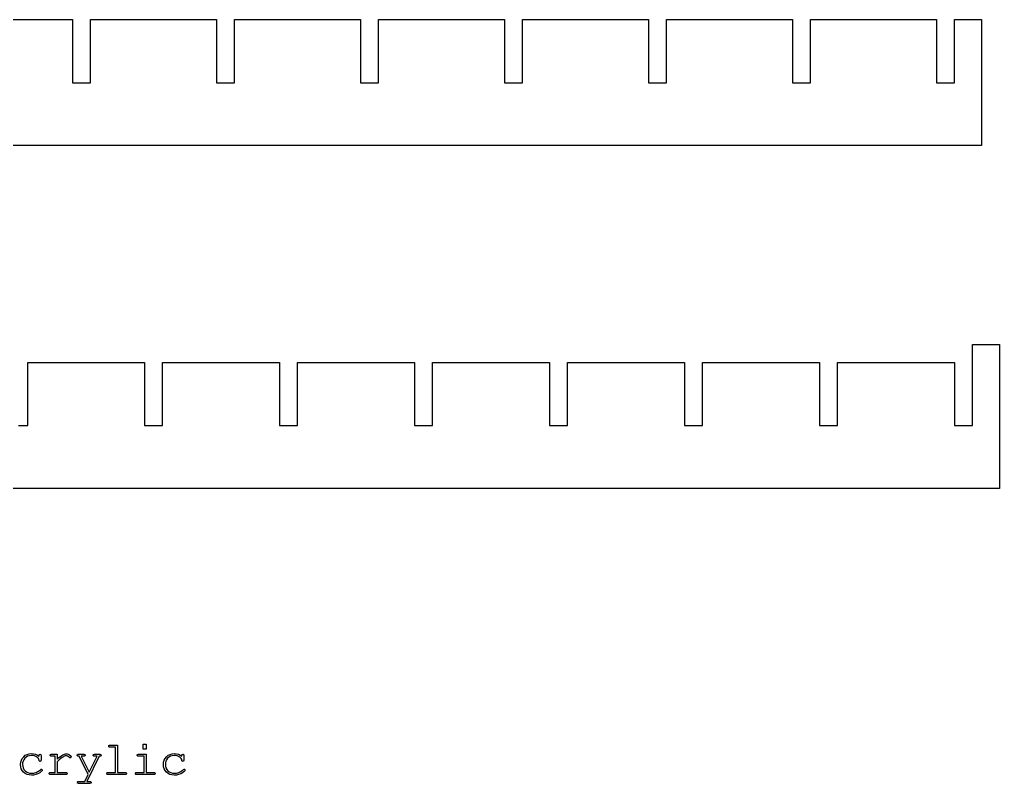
# Model space of a CAD drawing. Extents: x -1 to 217, y 141 to 272.
# Drawn here: x 108.2 to 217.1, y 141.4 to 226.2 of the extents above; entities that cross this region are included whole.
import ezdxf

# ---------------------------------------------------------------- set-up
doc = ezdxf.new("R2010")
doc.units = 0
doc.layers.add('Layer_1', color=7, linetype='CONTINUOUS')

msp = doc.modelspace()

# ---------------------------------------------------------------- linework, layer by layer
at = {"layer": 'Layer_1', "color": 1}
for p, q in [((100.056422, 226.216144), (114.045153, 226.216144)), ((114.045153, 226.216144), (114.045153, 219.210508)), ((116.056447, 219.210508), (116.056447, 226.216144)), ((116.056447, 226.216144), (130.045144, 226.216144)), ((130.045144, 226.216144), (130.045144, 219.210508)), ((132.056434, 219.210508), (132.056434, 226.216144)), ((132.056434, 226.216144), (146.045132, 226.216144)), ((146.045132, 226.216144), (146.045132, 219.210508)), ((148.056425, 219.210508), (148.056425, 226.216144)), ((148.056425, 226.216144), (162.045156, 226.216144)), ((162.045156, 226.216144), (162.045156, 219.210508)), ((164.056449, 219.210508), (164.056449, 226.216144)), ((164.056449, 226.216144), (178.045147, 226.216144)), ((178.045147, 226.216144), (178.045147, 219.210508)), ((180.056437, 219.210508), (180.056437, 226.216144)), ((180.056437, 226.216144), (194.045134, 226.216144)), ((194.045134, 226.216144), (194.045134, 219.210508)), ((196.056428, 219.210508), (196.056428, 226.216144)), ((196.056428, 226.216144), (210.045159, 226.216144)), ((210.045159, 226.216144), (210.045159, 219.210508)), ((212.056416, 219.210508), (212.056416, 226.216144)), ((212.056416, 226.216144), (215.050793, 226.216144)), ((215.050793, 226.216144), (215.050793, 212.216157)), ((114.045153, 219.210508), (115.050782, 219.210508)), ((115.050782, 219.210508), (116.056447, 219.210508)), ((130.045144, 219.210508), (131.050772, 219.210508)), ((131.050772, 219.210508), (132.056434, 219.210508)), ((146.045132, 219.210508), (147.050797, 219.210508)), ((147.050797, 219.210508), (148.056425, 219.210508)), ((162.045156, 219.210508), (163.050784, 219.210508)), ((163.050784, 219.210508), (164.056449, 219.210508)), ((178.045147, 219.210508), (179.050775, 219.210508)), ((179.050775, 219.210508), (180.056437, 219.210508)), ((194.045134, 219.210508), (195.050799, 219.210508)), ((195.050799, 219.210508), (196.056428, 219.210508)), ((210.045159, 219.210508), (211.050787, 219.210508)), ((211.050787, 219.210508), (212.056416, 219.210508)), ((211.050787, 212.216157), (3.050788, 212.216157)), ((215.050793, 212.216157), (211.050787, 212.216157)), ((214.05642, 181.110513), (214.05642, 190.116157)), ((214.05642, 190.116157), (217.050798, 190.116157)), ((217.050798, 190.116157), (217.050798, 174.116157)), ((109.056418, 181.110513), (109.056418, 188.116158)), ((109.056418, 188.116158), (122.045132, 188.116158)), ((122.045132, 188.116158), (122.045132, 181.110513)), ((124.056422, 181.110513), (124.056422, 188.116158)), ((124.056422, 188.116158), (137.045136, 188.116158)), ((137.045136, 188.116158), (137.045136, 181.110513)), ((139.056429, 181.110513), (139.056429, 188.116158)), ((139.056429, 188.116158), (152.045142, 188.116158)), ((152.045142, 188.116158), (152.045142, 181.110513)), ((154.056433, 181.110513), (154.056433, 188.116158)), ((154.056433, 188.116158), (167.045146, 188.116158)), ((167.045146, 188.116158), (167.045146, 181.110513)), ((169.056439, 181.110513), (169.056439, 188.116158)), ((169.056439, 188.116158), (182.045153, 188.116158)), ((182.045153, 188.116158), (182.045153, 181.110513)), ((184.056443, 181.110513), (184.056443, 188.116158)), ((184.056443, 188.116158), (197.045157, 188.116158)), ((197.045157, 188.116158), (197.045157, 181.110513)), ((199.05645, 181.110513), (199.05645, 188.116158)), ((199.05645, 188.116158), (212.045127, 188.116158)), ((212.045127, 188.116158), (212.045127, 181.110513)), ((108.05079, 181.110513), (109.056418, 181.110513)), ((122.045132, 181.110513), (123.050794, 181.110513)), ((123.050794, 181.110513), (124.056422, 181.110513)), ((137.045136, 181.110513), (138.050801, 181.110513)), ((138.050801, 181.110513), (139.056429, 181.110513)), ((152.045142, 181.110513), (153.050804, 181.110513)), ((153.050804, 181.110513), (154.056433, 181.110513)), ((167.045146, 181.110513), (168.050774, 181.110513)), ((168.050774, 181.110513), (169.056439, 181.110513)), ((182.045153, 181.110513), (183.050781, 181.110513)), ((183.050781, 181.110513), (184.056443, 181.110513)), ((197.045157, 181.110513), (198.050785, 181.110513)), ((198.050785, 181.110513), (199.05645, 181.110513)), ((212.045127, 181.110513), (213.050792, 181.110513)), ((213.050792, 181.110513), (214.05642, 181.110513)), ((213.050792, 174.116157), (3.050788, 174.116157)), ((217.050798, 174.116157), (213.050792, 174.116157))]:
    msp.add_line(p, q, dxfattribs=at)
at = {"layer": 'Layer_1', "color": 7}
for p, q in [((118.20602, 145.608854), (119.048358, 145.608854)), ((118.831319, 145.389229), (118.206034, 145.389229)), ((118.831319, 142.583198), (118.831319, 145.389229)), ((119.048358, 145.608854), (119.048358, 142.583198)), ((121.900379, 145.156685), (121.900379, 145.717374)), ((121.900379, 145.717374), (122.220776, 145.717374)), ((122.220776, 145.156685), (121.900379, 145.156685)), ((122.220776, 145.717374), (122.220776, 145.156685)), ((110.319175, 144.384122), (110.319175, 144.456469)), ((110.319182, 144.384122), (110.319175, 144.384122)), ((110.538808, 144.456469), (110.538808, 143.965543)), ((112.111854, 144.384122), (111.711363, 144.384122)), ((111.711385, 144.603747), (112.328873, 144.603747)), ((112.111854, 142.575447), (112.111854, 144.384122)), ((112.328873, 144.603747), (112.328873, 144.055977)), ((112.32889, 143.771756), (112.32889, 142.583199)), ((114.70547, 144.603747), (115.299752, 144.603747)), ((114.770067, 144.384122), (114.70547, 144.384122)), ((115.777759, 142.366157), (114.770067, 144.384122)), ((115.299752, 144.384122), (115.007779, 144.384122)), ((115.007779, 144.384122), (115.894031, 142.603869)), ((117.002483, 144.384122), (115.627888, 141.585843)), ((115.894031, 142.603869), (116.76736, 144.384122)), ((116.475387, 144.603747), (117.067084, 144.603747)), ((116.76736, 144.384122), (116.475387, 144.384122)), ((121.378434, 144.603747), (122.228537, 144.603747)), ((122.011487, 144.384122), (121.378448, 144.384122)), ((122.011487, 142.583198), (122.011487, 144.384122)), ((122.228537, 144.603747), (122.228537, 142.583198)), ((126.194175, 144.384122), (126.194175, 144.456469)), ((126.194182, 144.384122), (126.194175, 144.384122)), ((126.413808, 144.456469), (126.413808, 143.965543)), ((113.290055, 142.366157), (111.587316, 142.366157)), ((111.587341, 142.575447), (112.111854, 142.575447)), ((112.32889, 142.583199), (113.290072, 142.583199)), ((114.715799, 141.585843), (115.395344, 141.585843)), ((115.395344, 141.585843), (115.777759, 142.366157)), ((115.627888, 141.585843), (115.966368, 141.585843)), ((117.978658, 142.583198), (118.831319, 142.583198)), ((119.901018, 142.366157), (117.978658, 142.366157)), ((119.048358, 142.583198), (119.901018, 142.583198)), ((121.158823, 142.583198), (122.011487, 142.583198)), ((123.081187, 142.366157), (121.158823, 142.366157)), ((122.228537, 142.583198), (123.081197, 142.583198)), ((115.966368, 141.368802), (114.715799, 141.368802))]:
    msp.add_line(p, q, dxfattribs=at)
for points in [[(118.058746, 145.500333), (118.058742, 145.531336), (118.069929, 145.557174), (118.09233, 145.577848)], [(118.093635, 145.420235), (118.070387, 145.440902), (118.058746, 145.467602), (118.058746, 145.500333)], [(118.09233, 145.577848), (118.114732, 145.598515), (118.15262, 145.60885), (118.20602, 145.608854)], [(118.206034, 145.389229), (118.154356, 145.389226), (118.116891, 145.399561), (118.093635, 145.420235)], [(108.267628, 143.464282), (108.267628, 143.813957), (108.382609, 144.104206), (108.612567, 144.335029)], [(108.735309, 144.15933), (108.568223, 143.95779), (108.484678, 143.726969), (108.484681, 143.466866)], [(108.612567, 144.335029), (108.842529, 144.565849), (109.132346, 144.681259), (109.482023, 144.681262)], [(109.469115, 144.461637), (109.146997, 144.461635), (108.902395, 144.360866), (108.735309, 144.15933)], [(110.077607, 144.296272), (109.926879, 144.406513), (109.72405, 144.461635), (109.469115, 144.461637)], [(109.482023, 144.681262), (109.814474, 144.681259), (110.093528, 144.582213), (110.319182, 144.384122)], [(110.319193, 143.947456), (110.308857, 144.069756), (110.228328, 144.186027), (110.077607, 144.296272)], [(110.319175, 144.456469), (110.319172, 144.509866), (110.329512, 144.547762), (110.350184, 144.570157)], [(110.354083, 143.847979), (110.334257, 143.867787), (110.32265, 143.900946), (110.319193, 143.947456)], [(110.350184, 144.570157), (110.370857, 144.592548), (110.396691, 144.603745), (110.4277, 144.603747)], [(110.427721, 143.818265), (110.398441, 143.818264), (110.373888, 143.828168), (110.354083, 143.847979)], [(110.4277, 144.603747), (110.460438, 144.603745), (110.487126, 144.592548), (110.507798, 144.570157)], [(110.506528, 143.851855), (110.486702, 143.82946), (110.460445, 143.818264), (110.427721, 143.818265)], [(110.538808, 143.965543), (110.537044, 143.912143), (110.526319, 143.874247), (110.506528, 143.851855)], [(110.507798, 144.570157), (110.528471, 144.547762), (110.538808, 144.509866), (110.538808, 144.456469)], [(111.566675, 144.495227), (111.566675, 144.52623), (111.577435, 144.552068), (111.59899, 144.572741)], [(111.60026, 144.415128), (111.577858, 144.435797), (111.566675, 144.462496), (111.566675, 144.495227)], [(111.59899, 144.572741), (111.620509, 144.593409), (111.657985, 144.603745), (111.711385, 144.603747)], [(111.711363, 144.384122), (111.659685, 144.38412), (111.62265, 144.394455), (111.60026, 144.415128)], [(112.328873, 144.055977), (112.61137, 144.310912), (112.822811, 144.474984), (112.963199, 144.548195)], [(113.022645, 144.327278), (112.889147, 144.251484), (112.657894, 144.06631), (112.32889, 143.771756)], [(112.963199, 144.548195), (113.103587, 144.621401), (113.233208, 144.658005), (113.352066, 144.658007)], [(113.365002, 144.440966), (113.27026, 144.440964), (113.15614, 144.403068), (113.022645, 144.327278)], [(113.352066, 144.658007), (113.481253, 144.658005), (113.601402, 144.614511), (113.712509, 144.527524)], [(113.496779, 144.407377), (113.45199, 144.429768), (113.408062, 144.440964), (113.365002, 144.440966)], [(113.654389, 144.283353), (113.5941, 144.34364), (113.54156, 144.384981), (113.496779, 144.407377)], [(113.721569, 144.225217), (113.709504, 144.231244), (113.687102, 144.250623), (113.654389, 144.283353)], [(113.712509, 144.527524), (113.82361, 144.440534), (113.879162, 144.374646), (113.879165, 144.329862)], [(113.765493, 144.216174), (113.748278, 144.216172), (113.733637, 144.219186), (113.721569, 144.225217)], [(113.846886, 144.248472), (113.825331, 144.226938), (113.79822, 144.216172), (113.765493, 144.216174)], [(113.879165, 144.329862), (113.879162, 144.297132), (113.868405, 144.270001), (113.846886, 144.248472)], [(114.560781, 144.492643), (114.560781, 144.515034), (114.56639, 144.535274), (114.577573, 144.553363)], [(114.594366, 144.415128), (114.571964, 144.435797), (114.560781, 144.461635), (114.560781, 144.492643)], [(114.577573, 144.553363), (114.588757, 144.571447), (114.603397, 144.584366), (114.621498, 144.59212)], [(114.70547, 144.384122), (114.653795, 144.38412), (114.61676, 144.394455), (114.594366, 144.415128)], [(114.621498, 144.59212), (114.639595, 144.599869), (114.667574, 144.603745), (114.70547, 144.603747)], [(115.299752, 144.603747), (115.351427, 144.603745), (115.388461, 144.59341), (115.410856, 144.572741)], [(115.410856, 144.415128), (115.388454, 144.394456), (115.351427, 144.38412), (115.299752, 144.384122)], [(115.410856, 144.572741), (115.433257, 144.552068), (115.44444, 144.525369), (115.44444, 144.492643)], [(115.44444, 144.492643), (115.44444, 144.461635), (115.433257, 144.435797), (115.410856, 144.415128)], [(116.330699, 144.495226), (116.330696, 144.52623), (116.341882, 144.552068), (116.364284, 144.572741)], [(116.364284, 144.415128), (116.341882, 144.435797), (116.330699, 144.462496), (116.330699, 144.495226)], [(116.364284, 144.572741), (116.386685, 144.593409), (116.423709, 144.603745), (116.475387, 144.603747)], [(116.475387, 144.384122), (116.423709, 144.38412), (116.386674, 144.394455), (116.364284, 144.415128)], [(117.147175, 144.393166), (117.129959, 144.387134), (117.081717, 144.38412), (117.002483, 144.384122)], [(117.067084, 144.603747), (117.12048, 144.603745), (117.158376, 144.59341), (117.180774, 144.572741)], [(117.193685, 144.430631), (117.179892, 144.411681), (117.164405, 144.399192), (117.147175, 144.393166)], [(117.180774, 144.572741), (117.203175, 144.552068), (117.214358, 144.525369), (117.214358, 144.492643)], [(117.214358, 144.492643), (117.214355, 144.470247), (117.207479, 144.449577), (117.193685, 144.430631)], [(121.231163, 144.492643), (121.231163, 144.525369), (121.242346, 144.552068), (121.264748, 144.572741)], [(121.266053, 144.415128), (121.242805, 144.435797), (121.231163, 144.461635), (121.231163, 144.492643)], [(121.264748, 144.572741), (121.287149, 144.593409), (121.325034, 144.603745), (121.378434, 144.603747)], [(121.378448, 144.384122), (121.326773, 144.38412), (121.289305, 144.394455), (121.266053, 144.415128)], [(124.142628, 143.464282), (124.142628, 143.813957), (124.257609, 144.104206), (124.487567, 144.335029)], [(124.610309, 144.15933), (124.443223, 143.95779), (124.359678, 143.726969), (124.359681, 143.466866)], [(124.487567, 144.335029), (124.717529, 144.565849), (125.007346, 144.681259), (125.357023, 144.681262)], [(125.344115, 144.461637), (125.021997, 144.461635), (124.777395, 144.360866), (124.610309, 144.15933)], [(125.952607, 144.296272), (125.801879, 144.406513), (125.59905, 144.461635), (125.344115, 144.461637)], [(125.357023, 144.681262), (125.689474, 144.681259), (125.968528, 144.582213), (126.194182, 144.384122)], [(126.194193, 143.947456), (126.183857, 144.069756), (126.103328, 144.186027), (125.952607, 144.296272)], [(126.194175, 144.456469), (126.194172, 144.509866), (126.204512, 144.547762), (126.225184, 144.570157)], [(126.229083, 143.847979), (126.209257, 143.867787), (126.19765, 143.900946), (126.194193, 143.947456)], [(126.225184, 144.570157), (126.245857, 144.592548), (126.271691, 144.603745), (126.3027, 144.603747)], [(126.302721, 143.818265), (126.273441, 143.818264), (126.248888, 143.828168), (126.229083, 143.847979)], [(126.3027, 144.603747), (126.335438, 144.603745), (126.362126, 144.592548), (126.382798, 144.570157)], [(126.381528, 143.851855), (126.361702, 143.82946), (126.335445, 143.818264), (126.302721, 143.818265)], [(126.413808, 143.965543), (126.412044, 143.912143), (126.401319, 143.874247), (126.381528, 143.851855)], [(126.382798, 144.570157), (126.403471, 144.547762), (126.413808, 144.509866), (126.413808, 144.456469)], [(108.604816, 142.615496), (108.380023, 142.838566), (108.267628, 143.121494), (108.267628, 143.464282)], [(108.484681, 143.466866), (108.484678, 143.186089), (108.576834, 142.954407), (108.76115, 142.771818)], [(108.76115, 142.771818), (108.945459, 142.589227), (109.184032, 142.497932), (109.476869, 142.497932)], [(109.992341, 142.59095), (110.167177, 142.652962), (110.325218, 142.752869), (110.466471, 142.890673)], [(110.665416, 142.838997), (110.665413, 142.764927), (110.578425, 142.671048), (110.404449, 142.55736)], [(110.466471, 142.890673), (110.502641, 142.925124), (110.534507, 142.942349), (110.562073, 142.94235)], [(110.562073, 142.94235), (110.591354, 142.942349), (110.6159, 142.932445), (110.635712, 142.912636)], [(110.635712, 142.912636), (110.655503, 142.892826), (110.665416, 142.86828), (110.665416, 142.838997)], [(124.479816, 142.615496), (124.255023, 142.838566), (124.142628, 143.121494), (124.142628, 143.464282)], [(124.359681, 143.466866), (124.359678, 143.186089), (124.451834, 142.954407), (124.63615, 142.771818)], [(124.63615, 142.771818), (124.820459, 142.589227), (125.059032, 142.497932), (125.351869, 142.497932)], [(125.867341, 142.59095), (126.042177, 142.652962), (126.200218, 142.752869), (126.341471, 142.890673)], [(126.540416, 142.838997), (126.540413, 142.764927), (126.453425, 142.671048), (126.279449, 142.55736)], [(126.341471, 142.890673), (126.377641, 142.925124), (126.409507, 142.942349), (126.437073, 142.94235)], [(126.437073, 142.94235), (126.466354, 142.942349), (126.4909, 142.932445), (126.510712, 142.912636)], [(126.510712, 142.912636), (126.530503, 142.892826), (126.540416, 142.86828), (126.540416, 142.838997)], [(109.466522, 142.280891), (109.116842, 142.280891), (108.82961, 142.392426), (108.604816, 142.615496)], [(110.404449, 142.55736), (110.123673, 142.373048), (109.811031, 142.280891), (109.466522, 142.280891)], [(109.476869, 142.497932), (109.645677, 142.497932), (109.817501, 142.528938), (109.992341, 142.59095)], [(111.442628, 142.472094), (111.442628, 142.501377), (111.453388, 142.525924), (111.474942, 142.545733)], [(111.476212, 142.395871), (111.453811, 142.415681), (111.442628, 142.441088), (111.442628, 142.472094)], [(111.474942, 142.545733), (111.496462, 142.565542), (111.533941, 142.575447), (111.587341, 142.575447)], [(111.587316, 142.366157), (111.535638, 142.366157), (111.498603, 142.376062), (111.476212, 142.395871)], [(113.403758, 142.397163), (113.381346, 142.376493), (113.343451, 142.366157), (113.290055, 142.366157)], [(113.290072, 142.583199), (113.343469, 142.583198), (113.381364, 142.573294), (113.403758, 142.553485)], [(113.403758, 142.553485), (113.42616, 142.533675), (113.437343, 142.507406), (113.437343, 142.474678)], [(113.437343, 142.474678), (113.437339, 142.443672), (113.42616, 142.417834), (113.403758, 142.397163)], [(114.604695, 141.556129), (114.627096, 141.575939), (114.664124, 141.585844), (114.715799, 141.585843)], [(115.966368, 141.585843), (116.018043, 141.585844), (116.055077, 141.575939), (116.077472, 141.556129)], [(117.833966, 142.474678), (117.833966, 142.507406), (117.845149, 142.533675), (117.867551, 142.553485)], [(117.867551, 142.397163), (117.845149, 142.417834), (117.833966, 142.443672), (117.833966, 142.474678)], [(117.867551, 142.553485), (117.889952, 142.573294), (117.92698, 142.583198), (117.978658, 142.583198)], [(117.978658, 142.366157), (117.92698, 142.366157), (117.889945, 142.376493), (117.867551, 142.397163)], [(119.901018, 142.583198), (119.954415, 142.583198), (119.992314, 142.573294), (120.014708, 142.553485)], [(120.014708, 142.397163), (119.992314, 142.376493), (119.954415, 142.366157), (119.901018, 142.366157)], [(120.014708, 142.553485), (120.037109, 142.533675), (120.048292, 142.507406), (120.048292, 142.474678)], [(120.048292, 142.474678), (120.048292, 142.443672), (120.037109, 142.417834), (120.014708, 142.397163)], [(121.014135, 142.474678), (121.014135, 142.507406), (121.025318, 142.533675), (121.047719, 142.553485)], [(121.047719, 142.397163), (121.025318, 142.417834), (121.014135, 142.443672), (121.014135, 142.474678)], [(121.047719, 142.553485), (121.07012, 142.573294), (121.107148, 142.583198), (121.158823, 142.583198)], [(121.158823, 142.366157), (121.107148, 142.366157), (121.070113, 142.376493), (121.047719, 142.397163)], [(123.194887, 142.397163), (123.172478, 142.376493), (123.134583, 142.366157), (123.081187, 142.366157)], [(123.081197, 142.583198), (123.134594, 142.583198), (123.172489, 142.573294), (123.194887, 142.553485)], [(123.194887, 142.553485), (123.217288, 142.533675), (123.228471, 142.507406), (123.228471, 142.474678)], [(123.228471, 142.474678), (123.228471, 142.443672), (123.217288, 142.417834), (123.194887, 142.397163)], [(125.341522, 142.280891), (124.991842, 142.280891), (124.70461, 142.392426), (124.479816, 142.615496)], [(126.279449, 142.55736), (125.998673, 142.373048), (125.686031, 142.280891), (125.341522, 142.280891)], [(125.351869, 142.497932), (125.520677, 142.497932), (125.692501, 142.528938), (125.867341, 142.59095)], [(114.571111, 141.477323), (114.571107, 141.510052), (114.582294, 141.536321), (114.604695, 141.556129)], [(114.604695, 141.398516), (114.582294, 141.418326), (114.571111, 141.444595), (114.571111, 141.477323)], [(114.715799, 141.368802), (114.664124, 141.368803), (114.627089, 141.378708), (114.604695, 141.398516)], [(116.077472, 141.399808), (116.05507, 141.379138), (116.018043, 141.368803), (115.966368, 141.368802)], [(116.077472, 141.556129), (116.099873, 141.536321), (116.111056, 141.510052), (116.111056, 141.477323)], [(116.111056, 141.477323), (116.111053, 141.446318), (116.099873, 141.420479), (116.077472, 141.399808)]]:
    msp.add_open_spline(points, degree=3, dxfattribs=at)

doc.saveas('drawing.dxf')
